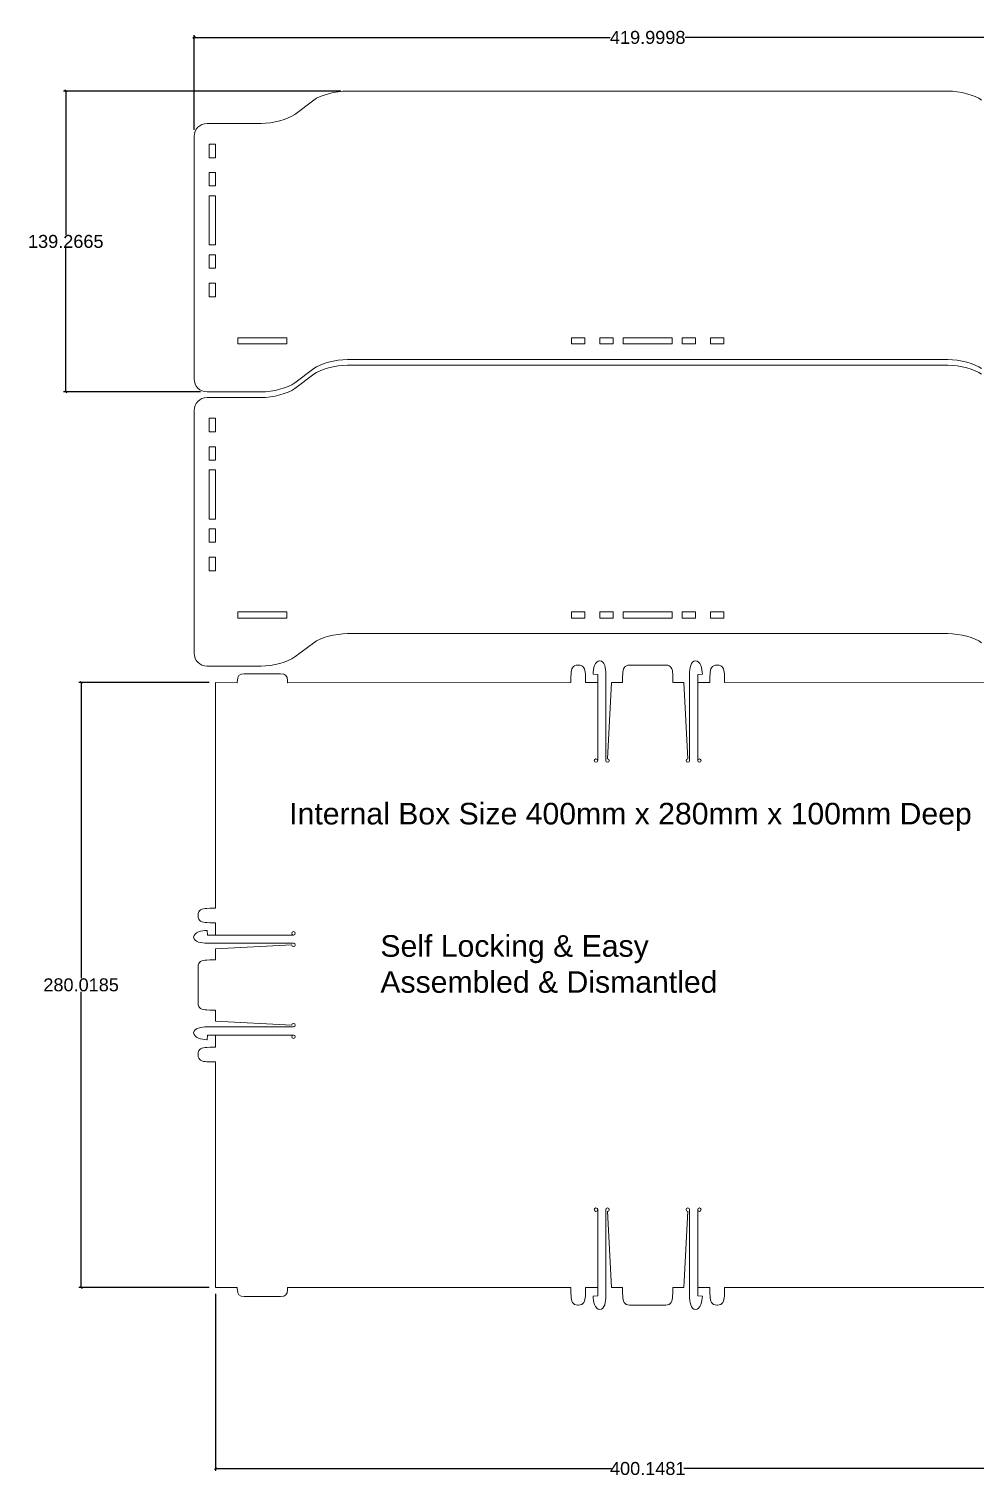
# Model space of a CAD drawing. Header units: millimetres. Extents: x -12 to 694, y -40 to 648.
# Drawn here: x -12 to 426, y -40 to 630 of the extents above; entities that cross this region are included whole.
import ezdxf

# ---------------------------------------------------------------- set-up
doc = ezdxf.new("R2010")
doc.units = ezdxf.units.MM
doc.header["$MEASUREMENT"] = 0
doc.layers.add('#Layer 1', color=7, linetype='Continuous')
doc.styles.get("Standard").update_dxf_attribs({"font": 'ARIAL.TTF', "height": 6})
doc.dimstyles.get("Standard").update_dxf_attribs({"dimtxt": 5, "dimasz": 1, "dimexe": 1, "dimexo": 3, "dimgap": 0.09, "dimtad": 0, "dimtih": 1, "dimtoh": 1, "dimdec": 4, "dimzin": 0, "dimdsep": 46, "dimtxsty": 'Standard', "dimblk": 'OBLIQUE', "dimcen": 0.09, "dimclrd": 2, "dimclre": 2, "dimclrt": 2, "dimadec": 0, "dimazin": 0, "dimtfac": 1, "dimtdec": 4, "dimtofl": 0, "dimtmove": 0, "dimatfit": 3, "dimfxl": 0, "dimtolj": 1, "dimtzin": 0, "dimarcsym": 0})

# ---------------------------------------------------------------- blocks, each defined once
blk = doc.blocks.new('_Oblique')
at = {"color": 0, "linetype": 'ByBlock', "lineweight": -2}
blk.add_line((-0.5, -0.5), (0.5, 0.5), dxfattribs=at)
blk = doc.blocks.new('*D2')
at = {"color": 2, "lineweight": -2}
for p, q in [((64, 583.43), (64, 627.23)), ((64, 626.23), (256.67, 626.23)), ((484, 626.23), (291.33, 626.23)), ((484, 583.43), (484, 627.23))]:
    blk.add_line(p, q, dxfattribs=at)
at = {"layer": 'Defpoints', "color": 0}
for p in [(484, 626.23), (64, 580.43), (484, 580.43)]:
    blk.add_point(p, dxfattribs=at)
at = {"color": 2, "lineweight": -2, "rotation": 180}
blk.add_blockref('_Oblique', (64, 626.23), dxfattribs=at)
at = {"color": 2, "lineweight": -2}
blk.add_blockref('_Oblique', (484, 626.23), dxfattribs=at)
at = {"color": 2, "insert": (274, 626.23), "char_height": 6, "attachment_point": 5}
blk.add_mtext('\\A1;419.9998', dxfattribs=at)
blk = doc.blocks.new('*D3')
at = {"color": 2, "lineweight": -2}
for p, q in [((132.01, 601.43), (3.6, 601.43)), ((4.6, 601.43), (4.6, 534.95)), ((4.6, 462.16), (4.6, 528.64)), ((67, 462.16), (3.6, 462.16))]:
    blk.add_line(p, q, dxfattribs=at)
at = {"layer": 'Defpoints', "color": 0}
for p in [(135.01, 601.43), (4.6, 462.16), (70, 462.16)]:
    blk.add_point(p, dxfattribs=at)
at = {"color": 2, "lineweight": -2}
for p, rotation in [((4.6, 601.43), 90), ((4.6, 462.16), 270)]:
    blk.add_blockref('_Oblique', p, dxfattribs=dict(at, rotation=rotation))
at = {"color": 2, "insert": (4.6, 531.8), "char_height": 6, "attachment_point": 5}
blk.add_mtext('\\A1;139.2665', dxfattribs=at)
blk = doc.blocks.new('*D6')
at = {"color": 2, "lineweight": -2}
for p, q in [((70.92, 327.68), (10.7, 327.68)), ((11.7, 327.68), (11.7, 190.82)), ((11.7, 47.66), (11.7, 184.52)), ((70.95, 47.66), (10.7, 47.66))]:
    blk.add_line(p, q, dxfattribs=at)
at = {"layer": 'Defpoints', "color": 0}
for p in [(73.92, 327.68), (11.7, 47.66), (73.95, 47.66)]:
    blk.add_point(p, dxfattribs=at)
at = {"color": 2, "lineweight": -2}
for p, rotation in [((11.7, 327.68), 90), ((11.7, 47.66), 270)]:
    blk.add_blockref('_Oblique', p, dxfattribs=dict(at, rotation=rotation))
at = {"color": 2, "insert": (11.7, 187.67), "char_height": 6, "attachment_point": 5}
blk.add_mtext('\\A1;280.0185', dxfattribs=at)
blk = doc.blocks.new('*D7')
at = {"color": 2, "lineweight": -2}
for p, q in [((73.95, 44.66), (73.95, -37.2)), ((474.1, 44.59), (474.1, -37.2)), ((73.95, -36.2), (257.28, -36.2)), ((474.1, -36.2), (290.77, -36.2))]:
    blk.add_line(p, q, dxfattribs=at)
at = {"layer": 'Defpoints', "color": 0}
for p in [(73.95, 47.66), (474.1, 47.59), (73.95, -36.2)]:
    blk.add_point(p, dxfattribs=at)
at = {"color": 2, "lineweight": -2, "rotation": 180}
blk.add_blockref('_Oblique', (73.95, -36.2), dxfattribs=at)
at = {"color": 2, "lineweight": -2}
blk.add_blockref('_Oblique', (474.1, -36.2), dxfattribs=at)
at = {"color": 2, "insert": (274.03, -36.2), "char_height": 6, "attachment_point": 5}
blk.add_mtext('\\A1;400.1481', dxfattribs=at)

msp = doc.modelspace()

# ---------------------------------------------------------------- linework, layer by layer
at = {"layer": '#Layer 1', "color": 1, "lineweight": 9}
for points in [[(119.41345, 597.23366), (119.41345, 597.23366), (110.59955, 590.62426), (110.59955, 590.62426)], [(135.00765, 601.42916), (129.50755, 601.42916), (122.49025, 599.54116), (119.41345, 597.23366)], [(412.99575, 601.42916), (412.99575, 601.42916), (135.00765, 601.42916), (135.00765, 601.42916)], [(428.59005, 597.23366), (425.51315, 599.54116), (418.49585, 601.42916), (412.99575, 601.42916)], [(110.59955, 590.62426), (107.52275, 588.31686), (100.50545, 586.42886), (95.00535, 586.42886)], [(70.00185, 586.42886), (66.70175, 586.42886), (64.00185, 583.72906), (64.00185, 580.42896)], [(85.88855, 586.42886), (85.88855, 586.42886), (70.00185, 586.42886), (70.00185, 586.42886)], [(95.00535, 586.42886), (95.00535, 586.42886), (85.88855, 586.42886), (85.88855, 586.42886)], [(64.00185, 580.42896), (64.00185, 580.42896), (64.00185, 468.16266), (64.00185, 468.16266)], [(119.41345, 472.96736), (122.49025, 475.27486), (129.50755, 477.16276), (135.00765, 477.16276)], [(135.00765, 477.16276), (135.00765, 477.16276), (412.99575, 477.16276), (412.99575, 477.16276)], [(412.99575, 477.16276), (418.49585, 477.16276), (425.51315, 475.27486), (428.59005, 472.96736)], [(110.59955, 466.35796), (110.59955, 466.35796), (119.41345, 472.96736), (119.41345, 472.96736)], [(119.41345, 470.33276), (119.41345, 470.33276), (110.59955, 463.72326), (110.59955, 463.72326)], [(135.00765, 474.52816), (129.50755, 474.52816), (122.49025, 472.64026), (119.41345, 470.33276)], [(412.99575, 474.52816), (412.99575, 474.52816), (135.00765, 474.52816), (135.00765, 474.52816)], [(428.59005, 470.33276), (425.51315, 472.64026), (418.49585, 474.52816), (412.99575, 474.52816)], [(64.00185, 468.16266), (64.00185, 464.86256), (66.70175, 462.16266), (70.00185, 462.16266)], [(95.00535, 462.16266), (100.50545, 462.16266), (107.52275, 464.05056), (110.59955, 466.35796)], [(110.59955, 463.72326), (107.52275, 461.41596), (100.50545, 459.52786), (95.00535, 459.52786)], [(70.00185, 459.52786), (66.70175, 459.52786), (64.00185, 456.82816), (64.00185, 453.52806)], [(85.88855, 459.52786), (85.88855, 459.52786), (70.00185, 459.52786), (70.00185, 459.52786)], [(95.00535, 459.52786), (95.00535, 459.52786), (85.88855, 459.52786), (85.88855, 459.52786)], [(64.00185, 453.52806), (64.00185, 453.52806), (64.00185, 341.26186), (64.00185, 341.26186)], [(119.41345, 346.06666), (122.49025, 348.37416), (129.50755, 350.26216), (135.00765, 350.26216)], [(135.00765, 350.26216), (135.00765, 350.26216), (412.99575, 350.26216), (412.99575, 350.26216)], [(412.99575, 350.26216), (418.49585, 350.26216), (425.51315, 348.37416), (428.59005, 346.06666)], [(110.59955, 339.45686), (110.59955, 339.45686), (119.41345, 346.06666), (119.41345, 346.06666)], [(64.00185, 341.26186), (64.00185, 337.96176), (66.70175, 335.26186), (70.00185, 335.26186)], [(95.00535, 335.26186), (100.50545, 335.26186), (107.52275, 337.14976), (110.59955, 339.45686)], [(241.63685, 335.71696), (239.36305, 335.71696), (238.52045, 333.87416), (238.52045, 331.60106)], [(242.02955, 335.71696), (242.02955, 335.71696), (241.63685, 335.71696), (241.63685, 335.71696)], [(245.14605, 331.60106), (245.14605, 333.87416), (244.30265, 335.71696), (242.02955, 335.71696)], [(265.58435, 335.71696), (263.31125, 335.71696), (262.46865, 333.87416), (262.46865, 331.60106)], [(282.47485, 335.71696), (282.47485, 335.71696), (265.58435, 335.71696), (265.58435, 335.71696)], [(279.01255, 335.74276), (279.01255, 335.74276), (279.01255, 335.74236), (279.01255, 335.74236)], [(285.59135, 331.60106), (285.59135, 333.87416), (284.74795, 335.71696), (282.47485, 335.71696)], [(305.99455, 335.71696), (303.72075, 335.71696), (302.87815, 333.87416), (302.87815, 331.60106)], [(306.38315, 335.71696), (306.38315, 335.71696), (305.99455, 335.71696), (305.99455, 335.71696)], [(309.49895, 331.60106), (309.49895, 333.87416), (308.65625, 335.71696), (306.38315, 335.71696)], [(84.06955, 328.53186), (84.06955, 328.53186), (84.01785, 328.13776), (84.01785, 328.13776)], [(87.18525, 331.64756), (84.91225, 331.64756), (84.06955, 330.80496), (84.06955, 328.53186)], [(104.07595, 331.64756), (104.07595, 331.64756), (87.18525, 331.64756), (87.18525, 331.64756)], [(107.19235, 328.53186), (107.19235, 330.80496), (106.34895, 331.64756), (104.07595, 331.64756)], [(107.24335, 328.13776), (107.24335, 328.13776), (107.19235, 328.53186), (107.19235, 328.53186)], [(238.52045, 331.60106), (238.52045, 331.60106), (238.46875, 330.20716), (238.46875, 330.20716)], [(238.46875, 330.20716), (238.46875, 330.20716), (238.46875, 327.57616), (238.46875, 327.57616)], [(245.19705, 330.20716), (245.19705, 330.20716), (245.14605, 331.60106), (245.14605, 331.60106)], [(245.19705, 327.62616), (245.19705, 327.62616), (245.19705, 330.20716), (245.19705, 330.20716)], [(248.69725, 331.57666), (248.69725, 331.57666), (248.69725, 331.55116), (248.69725, 331.55116)], [(248.69725, 331.55116), (248.69725, 331.55116), (250.86485, 331.37676), (250.86485, 331.37676)], [(250.86485, 331.37676), (250.86485, 331.37676), (250.86485, 291.50946), (250.86485, 291.50946)], [(254.61455, 330.26366), (254.61455, 330.26366), (254.61455, 331.62656), (254.61455, 331.62656)], [(254.61455, 312.82016), (254.61455, 312.82016), (254.61455, 330.26366), (254.61455, 330.26366)], [(262.46865, 331.60106), (262.46865, 331.60106), (262.41695, 330.20716), (262.41695, 330.20716)], [(262.41695, 330.20716), (262.41695, 330.20716), (262.41695, 327.62616), (262.41695, 327.62616)], [(285.64235, 330.20716), (285.64235, 330.20716), (285.59135, 331.60106), (285.59135, 331.60106)], [(285.64235, 327.62616), (285.64235, 327.62616), (285.64235, 330.20716), (285.64235, 330.20716)], [(293.40965, 331.62656), (293.40965, 331.62656), (293.40965, 330.26366), (293.40965, 330.26366)], [(293.40965, 330.26366), (293.40965, 330.26366), (293.40965, 328.86356), (293.40965, 328.86356)], [(293.40965, 328.86356), (293.40965, 328.86356), (293.40965, 291.50946), (293.40965, 291.50946)], [(297.15865, 331.37676), (297.15865, 331.37676), (299.32625, 331.55116), (299.32625, 331.55116)], [(297.15865, 291.50946), (297.15865, 291.50946), (297.15865, 331.37676), (297.15865, 331.37676)], [(299.32625, 331.55116), (299.32625, 331.55116), (299.32625, 331.57666), (299.32625, 331.57666)], [(302.87815, 331.60106), (302.87815, 331.60106), (302.82715, 330.20716), (302.82715, 330.20716)], [(302.82715, 330.20716), (302.82715, 330.20716), (302.82715, 327.62616), (302.82715, 327.62616)], [(309.55055, 330.20716), (309.55055, 330.20716), (309.49895, 331.60106), (309.49895, 331.60106)], [(309.55055, 327.57616), (309.55055, 327.57616), (309.55055, 330.20716), (309.55055, 330.20716)], [(84.01785, 327.55656), (84.01785, 327.55656), (73.91825, 327.67956), (73.91825, 327.67956)], [(73.91825, 327.67956), (73.91825, 327.67956), (73.91825, 223.15426), (73.91825, 223.15426)], [(84.01785, 328.13776), (84.01785, 328.13776), (84.01785, 327.55656), (84.01785, 327.55656)], [(107.24335, 327.55656), (107.24335, 327.55656), (107.24335, 328.13776), (107.24335, 328.13776)], [(238.46875, 327.57616), (238.46875, 327.57616), (107.24335, 327.55656), (107.24335, 327.55656)], [(250.86485, 327.62616), (250.86485, 327.62616), (245.19705, 327.62616), (245.19705, 327.62616)], [(257.21905, 327.62616), (257.21905, 327.62616), (255.40895, 292.31386), (255.40895, 292.31386)], [(262.41695, 327.62616), (262.41695, 327.62616), (257.21905, 327.62616), (257.21905, 327.62616)], [(290.80445, 327.62616), (290.80445, 327.62616), (285.64235, 327.62616), (285.64235, 327.62616)], [(292.61455, 292.31356), (292.61455, 292.31356), (290.80445, 327.62616), (290.80445, 327.62616)], [(302.82715, 327.62616), (302.82715, 327.62616), (297.15865, 327.62616), (297.15865, 327.62616)], [(440.86835, 327.55656), (440.86835, 327.55656), (309.55055, 327.57616), (309.55055, 327.57616)], [(254.61455, 291.50946), (254.61455, 291.50946), (254.61455, 312.82016), (254.61455, 312.82016)], [(254.61525, 291.50946), (254.61525, 291.50946), (254.61455, 291.50946), (254.61455, 291.50946)], [(255.40895, 292.31386), (255.40895, 292.31386), (255.41105, 292.31426), (255.41105, 292.31426)], [(292.61175, 292.31426), (292.61175, 292.31426), (292.61455, 292.31356), (292.61455, 292.31356)], [(293.40965, 291.50946), (293.40965, 291.50946), (293.40755, 291.50946), (293.40755, 291.50946)], [(69.94325, 223.10256), (67.67015, 223.10256), (65.82775, 222.25996), (65.82775, 219.98686)], [(71.33715, 223.15426), (71.33715, 223.15426), (69.94325, 223.10256), (69.94325, 223.10256)], [(73.91825, 223.15426), (73.91825, 223.15426), (71.33715, 223.15426), (71.33715, 223.15426)], [(65.82775, 219.98686), (65.82775, 219.98686), (65.82775, 219.59826), (65.82775, 219.59826)], [(65.82775, 219.59826), (65.82775, 217.32446), (67.67015, 216.48186), (69.94325, 216.48186)], [(69.94325, 216.48186), (69.94325, 216.48186), (71.33715, 216.43086), (71.33715, 216.43086)], [(71.33715, 216.43086), (71.33715, 216.43086), (73.91825, 216.43086), (73.91825, 216.43086)], [(73.91825, 216.43086), (73.91825, 216.43086), (73.91825, 210.76226), (73.91825, 210.76226)], [(69.99355, 212.92996), (69.99355, 212.92996), (69.96805, 212.92996), (69.96805, 212.92996)], [(70.16785, 210.76226), (70.16785, 210.76226), (69.99355, 212.92996), (69.99355, 212.92996)], [(110.03525, 210.76226), (110.03525, 210.76226), (70.16785, 210.76226), (70.16785, 210.76226)], [(69.91775, 207.01336), (69.91775, 207.01336), (71.28065, 207.01336), (71.28065, 207.01336)], [(71.28065, 207.01336), (71.28065, 207.01336), (72.68075, 207.01336), (72.68075, 207.01336)], [(72.68075, 207.01336), (72.68075, 207.01336), (110.03525, 207.01336), (110.03525, 207.01336)], [(109.23115, 206.21816), (109.23115, 206.21816), (73.91825, 204.40816), (73.91825, 204.40816)], [(73.91825, 204.40816), (73.91825, 204.40816), (73.91825, 199.24606), (73.91825, 199.24606)], [(110.03525, 207.01336), (110.03525, 207.01336), (110.03525, 207.01126), (110.03525, 207.01126)], [(69.94325, 199.19506), (67.67015, 199.19506), (65.82775, 198.35166), (65.82775, 196.07856)], [(65.82775, 196.07856), (65.82775, 196.07856), (65.82775, 179.18796), (65.82775, 179.18796)], [(71.33715, 199.24606), (71.33715, 199.24606), (69.94325, 199.19506), (69.94325, 199.19506)], [(73.91825, 199.24606), (73.91825, 199.24606), (71.33715, 199.24606), (71.33715, 199.24606)], [(65.80155, 192.61626), (65.80155, 192.61626), (65.80225, 192.61626), (65.80225, 192.61626)], [(65.82775, 179.18796), (65.82775, 176.91486), (67.67015, 176.07226), (69.94325, 176.07226)], [(69.94325, 176.07226), (69.94325, 176.07226), (71.33715, 176.02056), (71.33715, 176.02056)], [(71.33715, 176.02056), (71.33715, 176.02056), (73.91825, 176.02056), (73.91825, 176.02056)], [(73.91825, 176.02056), (73.91825, 176.02056), (73.91825, 170.82256), (73.91825, 170.82256)], [(71.28065, 168.21816), (71.28065, 168.21816), (69.91775, 168.21816), (69.91775, 168.21816)], [(88.72455, 168.21816), (88.72455, 168.21816), (71.28065, 168.21816), (71.28065, 168.21816)], [(73.91825, 170.82256), (73.91825, 170.82256), (109.23045, 169.01256), (109.23045, 169.01256)], [(110.03525, 168.21816), (110.03525, 168.21816), (88.72455, 168.21816), (88.72455, 168.21816)], [(110.03525, 168.21876), (110.03525, 168.21876), (110.03525, 168.21816), (110.03525, 168.21816)], [(69.96805, 162.30076), (69.96805, 162.30076), (69.99355, 162.30076), (69.99355, 162.30076)], [(69.99355, 162.30076), (69.99355, 162.30076), (70.16785, 164.46846), (70.16785, 164.46846)], [(70.16785, 164.46846), (70.16785, 164.46846), (110.03525, 164.46846), (110.03525, 164.46846)], [(73.91825, 164.46846), (73.91825, 164.46846), (73.91825, 158.80056), (73.91825, 158.80056)], [(69.94325, 158.74956), (67.67015, 158.74956), (65.82775, 157.90626), (65.82775, 155.63316)], [(65.82775, 155.63316), (65.82775, 155.63316), (65.82775, 155.24046), (65.82775, 155.24046)], [(65.82775, 155.24046), (65.82775, 152.96666), (67.67015, 152.12396), (69.94325, 152.12396)], [(71.33715, 158.80056), (71.33715, 158.80056), (69.94325, 158.74956), (69.94325, 158.74956)], [(73.91825, 158.80056), (73.91825, 158.80056), (71.33715, 158.80056), (71.33715, 158.80056)], [(69.94325, 152.12396), (69.94325, 152.12396), (71.33715, 152.07236), (71.33715, 152.07236)], [(71.33715, 152.07236), (71.33715, 152.07236), (73.91825, 152.07236), (73.91825, 152.07236)], [(73.91825, 152.07236), (73.91825, 152.07236), (73.95305, 47.66106), (73.95305, 47.66106)], [(250.86075, 83.66446), (250.86075, 83.66446), (250.86075, 43.79706), (250.86075, 43.79706)], [(254.60965, 46.31066), (254.60965, 46.31066), (254.60965, 83.66446), (254.60965, 83.66446)], [(254.60965, 83.66446), (254.60965, 83.66446), (254.61175, 83.66446), (254.61175, 83.66446)], [(255.40485, 82.86036), (255.40485, 82.86036), (257.21485, 47.54816), (257.21485, 47.54816)], [(255.40755, 82.85966), (255.40755, 82.85966), (255.40555, 82.86036), (255.40485, 82.86036)], [(290.80035, 47.54816), (290.80035, 47.54816), (292.61035, 82.85996), (292.61035, 82.85996)], [(292.61035, 82.85996), (292.61035, 82.85996), (292.60825, 82.85966), (292.60825, 82.85966)], [(293.40415, 83.66446), (293.40415, 83.66446), (293.40475, 83.66446), (293.40475, 83.66446)], [(293.40475, 83.66446), (293.40475, 83.66446), (293.40475, 62.35376), (293.40475, 62.35376)], [(297.15445, 43.79706), (297.15445, 43.79706), (297.15445, 83.66446), (297.15445, 83.66446)], [(293.40475, 62.35376), (293.40475, 62.35376), (293.40475, 44.91056), (293.40475, 44.91056)], [(73.95305, 47.66106), (73.95305, 47.66106), (84.01785, 47.54816), (84.01785, 47.54816)], [(84.01785, 47.54816), (84.01785, 47.54816), (84.01785, 46.96656), (84.01785, 46.96656)], [(84.01785, 46.96656), (84.01785, 46.96656), (84.06885, 46.57316), (84.06885, 46.57316)], [(107.19165, 46.57316), (107.19165, 46.57316), (107.24335, 46.96656), (107.24335, 46.96656)], [(107.24335, 46.96656), (107.24335, 46.96656), (107.24335, 47.54816), (107.24335, 47.54816)], [(107.24335, 47.54816), (107.24335, 47.54816), (238.46875, 47.54816), (238.46875, 47.54816)], [(238.46875, 47.54816), (238.46875, 47.54816), (238.46875, 44.96706), (238.46875, 44.96706)], [(245.19215, 44.96706), (245.19215, 44.96706), (245.19215, 47.54816), (245.19215, 47.54816)], [(245.19215, 47.54816), (245.19215, 47.54816), (250.86075, 47.54816), (250.86075, 47.54816)], [(257.21485, 47.54816), (257.21485, 47.54816), (262.37705, 47.54816), (262.37705, 47.54816)], [(262.37705, 47.54816), (262.37705, 47.54816), (262.37705, 44.96706), (262.37705, 44.96706)], [(285.60235, 44.96706), (285.60235, 44.96706), (285.60235, 47.54816), (285.60235, 47.54816)], [(285.60235, 47.54816), (285.60235, 47.54816), (290.80035, 47.54816), (290.80035, 47.54816)], [(297.15445, 47.54816), (297.15445, 47.54816), (302.82235, 47.54816), (302.82235, 47.54816)], [(302.82235, 47.54816), (302.82235, 47.54816), (302.82235, 44.96706), (302.82235, 44.96706)], [(309.55055, 44.96706), (309.55055, 44.96706), (309.55055, 47.54816), (309.55055, 47.54816)], [(309.55055, 47.54816), (309.55055, 47.54816), (440.86835, 47.54816), (440.86835, 47.54816)], [(84.06885, 46.57316), (84.06885, 44.30006), (84.91225, 43.45676), (87.18525, 43.45676)], [(87.18525, 43.45676), (87.18525, 43.45676), (104.07595, 43.45676), (104.07595, 43.45676)], [(104.07595, 43.45676), (106.34895, 43.45676), (107.19165, 44.30006), (107.19165, 46.57316)], [(238.46875, 44.96706), (238.46875, 44.96706), (238.52045, 43.57316), (238.52045, 43.57316)], [(238.52045, 43.57316), (238.52045, 41.30006), (239.36305, 39.45696), (241.63615, 39.45696)], [(242.02475, 39.45696), (244.29855, 39.45696), (245.14115, 41.30006), (245.14115, 43.57316)], [(245.14115, 43.57316), (245.14115, 43.57316), (245.19215, 44.96706), (245.19215, 44.96706)], [(250.86075, 43.79706), (250.86075, 43.79706), (248.69305, 43.62276), (248.69305, 43.62276)], [(248.69305, 43.62276), (248.69305, 43.62276), (248.69305, 43.59726), (248.69305, 43.59726)], [(254.60965, 44.91056), (254.60965, 44.91056), (254.60965, 46.31066), (254.60965, 46.31066)], [(254.60965, 43.54766), (254.60965, 43.54766), (254.60965, 44.91056), (254.60965, 44.91056)], [(262.37705, 44.96706), (262.37705, 44.96706), (262.42795, 43.57316), (262.42795, 43.57316)], [(262.42795, 43.57316), (262.42795, 41.30006), (263.27135, 39.45696), (265.54445, 39.45696)], [(282.43495, 39.45696), (284.70805, 39.45696), (285.55065, 41.30006), (285.55065, 43.57316)], [(285.55065, 43.57316), (285.55065, 43.57316), (285.60235, 44.96706), (285.60235, 44.96706)], [(293.40475, 44.91056), (293.40475, 44.91056), (293.40475, 43.54766), (293.40475, 43.54766)], [(299.32215, 43.62276), (299.32215, 43.62276), (297.15445, 43.79706), (297.15445, 43.79706)], [(299.32215, 43.59726), (299.32215, 43.59726), (299.32215, 43.62276), (299.32215, 43.62276)], [(302.82235, 44.96706), (302.82235, 44.96706), (302.87335, 43.57316), (302.87335, 43.57316)], [(302.87335, 43.57316), (302.87335, 41.30006), (303.71665, 39.45696), (305.98975, 39.45696)], [(306.38245, 39.45696), (308.65625, 39.45696), (309.49895, 41.30006), (309.49895, 43.57316)], [(309.49895, 43.57316), (309.49895, 43.57316), (309.55055, 44.96706), (309.55055, 44.96706)], [(241.63615, 39.45696), (241.63615, 39.45696), (242.02475, 39.45696), (242.02475, 39.45696)], [(265.54445, 39.45696), (265.54445, 39.45696), (282.43495, 39.45696), (282.43495, 39.45696)], [(305.98975, 39.45696), (305.98975, 39.45696), (306.38245, 39.45696), (306.38245, 39.45696)]]:
    msp.add_open_spline(points, degree=3, dxfattribs=at)
for points, knots in [([(73.90235, 570.59326), (73.90235, 570.59326), (71.00265, 570.59326), (71.00265, 570.59326), (71.00265, 570.59326), (71.00265, 570.59326), (71.00265, 576.89146), (71.00265, 576.89146), (71.00265, 576.89146), (71.00265, 576.89146), (73.90235, 576.89146), (73.90235, 576.89146), (73.90235, 576.89146), (73.90235, 576.89146), (73.90235, 570.59326), (73.90235, 570.59326)], [0, 0, 0, 0, 0.25, 0.25, 0.25, 0.25, 0.5, 0.5, 0.5, 0.5, 0.75, 0.75, 0.75, 0.75, 1, 1, 1, 1]), ([(73.90235, 557.51536), (73.90235, 557.51536), (71.00265, 557.51536), (71.00265, 557.51536), (71.00265, 557.51536), (71.00265, 557.51536), (71.00265, 563.66556), (71.00265, 563.66556), (71.00265, 563.66556), (71.00265, 563.66556), (73.90235, 563.66556), (73.90235, 563.66556), (73.90235, 563.66556), (73.90235, 563.66556), (73.90235, 557.51536), (73.90235, 557.51536)], [0, 0, 0, 0, 0.25, 0.25, 0.25, 0.25, 0.5, 0.5, 0.5, 0.5, 0.75, 0.75, 0.75, 0.75, 1, 1, 1, 1]), ([(73.90235, 530.18336), (73.90235, 530.18336), (71.00265, 530.18336), (71.00265, 530.18336), (71.00265, 530.18336), (71.00265, 530.18336), (71.00265, 552.98336), (71.00265, 552.98336), (71.00265, 552.98336), (71.00265, 552.98336), (73.90235, 552.98336), (73.90235, 552.98336), (73.90235, 552.98336), (73.90235, 552.98336), (73.90235, 530.18336), (73.90235, 530.18336)], [0, 0, 0, 0, 0.25, 0.25, 0.25, 0.25, 0.5, 0.5, 0.5, 0.5, 0.75, 0.75, 0.75, 0.75, 1, 1, 1, 1]), ([(73.90235, 525.65096), (73.90235, 525.65096), (71.00265, 525.65096), (71.00265, 525.65096), (71.00265, 525.65096), (71.00265, 525.65096), (71.00265, 519.50076), (71.00265, 519.50076), (71.00265, 519.50076), (71.00265, 519.50076), (73.90235, 519.50076), (73.90235, 519.50076), (73.90235, 519.50076), (73.90235, 519.50076), (73.90235, 525.65096), (73.90235, 525.65096)], [0, 0, 0, 0, 0.25, 0.25, 0.25, 0.25, 0.5, 0.5, 0.5, 0.5, 0.75, 0.75, 0.75, 0.75, 1, 1, 1, 1]), ([(73.90235, 506.23546), (73.90235, 506.23546), (71.00265, 506.23546), (71.00265, 506.23546), (71.00265, 506.23546), (71.00265, 506.23546), (71.00265, 512.53786), (71.00265, 512.53786), (71.00265, 512.53786), (71.00265, 512.53786), (73.90235, 512.53786), (73.90235, 512.53786), (73.90235, 512.53786), (73.90235, 512.53786), (73.90235, 506.23546), (73.90235, 506.23546)], [0, 0, 0, 0, 0.25, 0.25, 0.25, 0.25, 0.5, 0.5, 0.5, 0.5, 0.75, 0.75, 0.75, 0.75, 1, 1, 1, 1]), ([(107.01495, 487.27206), (107.01495, 487.27206), (107.01495, 484.37216), (107.01495, 484.37216), (107.01495, 484.37216), (107.01495, 484.37216), (84.21495, 484.37216), (84.21495, 484.37216), (84.21495, 484.37216), (84.21495, 484.37216), (84.21495, 487.27206), (84.21495, 487.27206), (84.21495, 487.27206), (84.21495, 487.27206), (107.01495, 487.27206), (107.01495, 487.27206)], [0, 0, 0, 0, 0.25, 0.25, 0.25, 0.25, 0.5, 0.5, 0.5, 0.5, 0.75, 0.75, 0.75, 0.75, 1, 1, 1, 1]), ([(244.97205, 487.27206), (244.97205, 487.27206), (244.97205, 484.37216), (244.97205, 484.37216), (244.97205, 484.37216), (244.97205, 484.37216), (238.67375, 484.37216), (238.67375, 484.37216), (238.67375, 484.37216), (238.67375, 484.37216), (238.67375, 487.27206), (238.67375, 487.27206), (238.67375, 487.27206), (238.67375, 487.27206), (244.97205, 487.27206), (244.97205, 487.27206)], [0, 0, 0, 0, 0.25, 0.25, 0.25, 0.25, 0.5, 0.5, 0.5, 0.5, 0.75, 0.75, 0.75, 0.75, 1, 1, 1, 1]), ([(258.04965, 487.27206), (258.04965, 487.27206), (258.04965, 484.37216), (258.04965, 484.37216), (258.04965, 484.37216), (258.04965, 484.37216), (251.89945, 484.37216), (251.89945, 484.37216), (251.89945, 484.37216), (251.89945, 484.37216), (251.89945, 487.27206), (251.89945, 487.27206), (251.89945, 487.27206), (251.89945, 487.27206), (258.04965, 487.27206), (258.04965, 487.27206)], [0, 0, 0, 0, 0.25, 0.25, 0.25, 0.25, 0.5, 0.5, 0.5, 0.5, 0.75, 0.75, 0.75, 0.75, 1, 1, 1, 1]), ([(285.38155, 487.27206), (285.38155, 487.27206), (285.38155, 484.37216), (285.38155, 484.37216), (285.38155, 484.37216), (285.38155, 484.37216), (262.58195, 484.37216), (262.58195, 484.37216), (262.58195, 484.37216), (262.58195, 484.37216), (262.58195, 487.27206), (262.58195, 487.27206), (262.58195, 487.27206), (262.58195, 487.27206), (285.38155, 487.27206), (285.38155, 487.27206)], [0, 0, 0, 0, 0.25, 0.25, 0.25, 0.25, 0.5, 0.5, 0.5, 0.5, 0.75, 0.75, 0.75, 0.75, 1, 1, 1, 1]), ([(289.91385, 487.27206), (289.91385, 487.27206), (289.91385, 484.37216), (289.91385, 484.37216), (289.91385, 484.37216), (289.91385, 484.37216), (296.06405, 484.37216), (296.06405, 484.37216), (296.06405, 484.37216), (296.06405, 484.37216), (296.06405, 487.27206), (296.06405, 487.27206), (296.06405, 487.27206), (296.06405, 487.27206), (289.91385, 487.27206), (289.91385, 487.27206)], [0, 0, 0, 0, 0.25, 0.25, 0.25, 0.25, 0.5, 0.5, 0.5, 0.5, 0.75, 0.75, 0.75, 0.75, 1, 1, 1, 1]), ([(309.32975, 487.27206), (309.32975, 487.27206), (309.32975, 484.37216), (309.32975, 484.37216), (309.32975, 484.37216), (309.32975, 484.37216), (303.02735, 484.37216), (303.02735, 484.37216), (303.02735, 484.37216), (303.02735, 484.37216), (303.02735, 487.27206), (303.02735, 487.27206), (303.02735, 487.27206), (303.02735, 487.27206), (309.32975, 487.27206), (309.32975, 487.27206)], [0, 0, 0, 0, 0.25, 0.25, 0.25, 0.25, 0.5, 0.5, 0.5, 0.5, 0.75, 0.75, 0.75, 0.75, 1, 1, 1, 1]), ([(70.00185, 462.16266), (70.00185, 462.16266), (86.41735, 462.16266), (86.41735, 462.16266), (86.41735, 462.16266), (86.41735, 462.16266), (95.00535, 462.16266), (95.00535, 462.16266)], [0, 0, 0, 0, 0.5, 0.5, 0.5, 0.5, 1, 1, 1, 1]), ([(73.90235, 443.69236), (73.90235, 443.69236), (71.00265, 443.69236), (71.00265, 443.69236), (71.00265, 443.69236), (71.00265, 443.69236), (71.00265, 449.99076), (71.00265, 449.99076), (71.00265, 449.99076), (71.00265, 449.99076), (73.90235, 449.99076), (73.90235, 449.99076), (73.90235, 449.99076), (73.90235, 449.99076), (73.90235, 443.69236), (73.90235, 443.69236)], [0, 0, 0, 0, 0.25, 0.25, 0.25, 0.25, 0.5, 0.5, 0.5, 0.5, 0.75, 0.75, 0.75, 0.75, 1, 1, 1, 1]), ([(73.90235, 430.61446), (73.90235, 430.61446), (71.00265, 430.61446), (71.00265, 430.61446), (71.00265, 430.61446), (71.00265, 430.61446), (71.00265, 436.76466), (71.00265, 436.76466), (71.00265, 436.76466), (71.00265, 436.76466), (73.90235, 436.76466), (73.90235, 436.76466), (73.90235, 436.76466), (73.90235, 436.76466), (73.90235, 430.61446), (73.90235, 430.61446)], [0, 0, 0, 0, 0.25, 0.25, 0.25, 0.25, 0.5, 0.5, 0.5, 0.5, 0.75, 0.75, 0.75, 0.75, 1, 1, 1, 1]), ([(73.90235, 403.28246), (73.90235, 403.28246), (71.00265, 403.28246), (71.00265, 403.28246), (71.00265, 403.28246), (71.00265, 403.28246), (71.00265, 426.08246), (71.00265, 426.08246), (71.00265, 426.08246), (71.00265, 426.08246), (73.90235, 426.08246), (73.90235, 426.08246), (73.90235, 426.08246), (73.90235, 426.08246), (73.90235, 403.28246), (73.90235, 403.28246)], [0, 0, 0, 0, 0.25, 0.25, 0.25, 0.25, 0.5, 0.5, 0.5, 0.5, 0.75, 0.75, 0.75, 0.75, 1, 1, 1, 1]), ([(73.90235, 398.75006), (73.90235, 398.75006), (71.00265, 398.75006), (71.00265, 398.75006), (71.00265, 398.75006), (71.00265, 398.75006), (71.00265, 392.59996), (71.00265, 392.59996), (71.00265, 392.59996), (71.00265, 392.59996), (73.90235, 392.59996), (73.90235, 392.59996), (73.90235, 392.59996), (73.90235, 392.59996), (73.90235, 398.75006), (73.90235, 398.75006)], [0, 0, 0, 0, 0.25, 0.25, 0.25, 0.25, 0.5, 0.5, 0.5, 0.5, 0.75, 0.75, 0.75, 0.75, 1, 1, 1, 1]), ([(73.90235, 379.33456), (73.90235, 379.33456), (71.00265, 379.33456), (71.00265, 379.33456), (71.00265, 379.33456), (71.00265, 379.33456), (71.00265, 385.63706), (71.00265, 385.63706), (71.00265, 385.63706), (71.00265, 385.63706), (73.90235, 385.63706), (73.90235, 385.63706), (73.90235, 385.63706), (73.90235, 385.63706), (73.90235, 379.33456), (73.90235, 379.33456)], [0, 0, 0, 0, 0.25, 0.25, 0.25, 0.25, 0.5, 0.5, 0.5, 0.5, 0.75, 0.75, 0.75, 0.75, 1, 1, 1, 1]), ([(107.01495, 360.37136), (107.01495, 360.37136), (107.01495, 357.47136), (107.01495, 357.47136), (107.01495, 357.47136), (107.01495, 357.47136), (84.21495, 357.47136), (84.21495, 357.47136), (84.21495, 357.47136), (84.21495, 357.47136), (84.21495, 360.37136), (84.21495, 360.37136), (84.21495, 360.37136), (84.21495, 360.37136), (107.01495, 360.37136), (107.01495, 360.37136)], [0, 0, 0, 0, 0.25, 0.25, 0.25, 0.25, 0.5, 0.5, 0.5, 0.5, 0.75, 0.75, 0.75, 0.75, 1, 1, 1, 1]), ([(244.97205, 360.37136), (244.97205, 360.37136), (244.97205, 357.47136), (244.97205, 357.47136), (244.97205, 357.47136), (244.97205, 357.47136), (238.67375, 357.47136), (238.67375, 357.47136), (238.67375, 357.47136), (238.67375, 357.47136), (238.67375, 360.37136), (238.67375, 360.37136), (238.67375, 360.37136), (238.67375, 360.37136), (244.97205, 360.37136), (244.97205, 360.37136)], [0, 0, 0, 0, 0.25, 0.25, 0.25, 0.25, 0.5, 0.5, 0.5, 0.5, 0.75, 0.75, 0.75, 0.75, 1, 1, 1, 1]), ([(258.04965, 360.37136), (258.04965, 360.37136), (258.04965, 357.47136), (258.04965, 357.47136), (258.04965, 357.47136), (258.04965, 357.47136), (251.89945, 357.47136), (251.89945, 357.47136), (251.89945, 357.47136), (251.89945, 357.47136), (251.89945, 360.37136), (251.89945, 360.37136), (251.89945, 360.37136), (251.89945, 360.37136), (258.04965, 360.37136), (258.04965, 360.37136)], [0, 0, 0, 0, 0.25, 0.25, 0.25, 0.25, 0.5, 0.5, 0.5, 0.5, 0.75, 0.75, 0.75, 0.75, 1, 1, 1, 1]), ([(285.38155, 360.37136), (285.38155, 360.37136), (285.38155, 357.47136), (285.38155, 357.47136), (285.38155, 357.47136), (285.38155, 357.47136), (262.58195, 357.47136), (262.58195, 357.47136), (262.58195, 357.47136), (262.58195, 357.47136), (262.58195, 360.37136), (262.58195, 360.37136), (262.58195, 360.37136), (262.58195, 360.37136), (285.38155, 360.37136), (285.38155, 360.37136)], [0, 0, 0, 0, 0.25, 0.25, 0.25, 0.25, 0.5, 0.5, 0.5, 0.5, 0.75, 0.75, 0.75, 0.75, 1, 1, 1, 1]), ([(289.91385, 360.37136), (289.91385, 360.37136), (289.91385, 357.47136), (289.91385, 357.47136), (289.91385, 357.47136), (289.91385, 357.47136), (296.06405, 357.47136), (296.06405, 357.47136), (296.06405, 357.47136), (296.06405, 357.47136), (296.06405, 360.37136), (296.06405, 360.37136), (296.06405, 360.37136), (296.06405, 360.37136), (289.91385, 360.37136), (289.91385, 360.37136)], [0, 0, 0, 0, 0.25, 0.25, 0.25, 0.25, 0.5, 0.5, 0.5, 0.5, 0.75, 0.75, 0.75, 0.75, 1, 1, 1, 1]), ([(309.32975, 360.37136), (309.32975, 360.37136), (309.32975, 357.47136), (309.32975, 357.47136), (309.32975, 357.47136), (309.32975, 357.47136), (303.02735, 357.47136), (303.02735, 357.47136), (303.02735, 357.47136), (303.02735, 357.47136), (303.02735, 360.37136), (303.02735, 360.37136), (303.02735, 360.37136), (303.02735, 360.37136), (309.32975, 360.37136), (309.32975, 360.37136)], [0, 0, 0, 0, 0.25, 0.25, 0.25, 0.25, 0.5, 0.5, 0.5, 0.5, 0.75, 0.75, 0.75, 0.75, 1, 1, 1, 1]), ([(70.00185, 335.26186), (70.00185, 335.26186), (86.41735, 335.26186), (86.41735, 335.26186), (86.41735, 335.26186), (86.41735, 335.26186), (95.00535, 335.26186), (95.00535, 335.26186)], [0, 0, 0, 0, 0.5, 0.5, 0.5, 0.5, 1, 1, 1, 1]), ([(254.61455, 331.62656), (254.61455, 333.89966), (254.18665, 337.74226), (251.91355, 337.74226), (251.91355, 337.74226), (249.64045, 337.74226), (248.69725, 333.84966), (248.69725, 331.57666)], [0, 0, 0, 0, 0.5, 0.5, 0.5, 0.5, 1, 1, 1, 1]), ([(299.32625, 331.57666), (299.32625, 333.84966), (298.38365, 337.74226), (296.11065, 337.74226), (296.11065, 337.74226), (293.83755, 337.74226), (293.40965, 333.89966), (293.40965, 331.62656)], [0, 0, 0, 0, 0.5, 0.5, 0.5, 0.5, 1, 1, 1, 1]), ([(250.06835, 292.31426), (250.50865, 292.31426), (250.86485, 291.95736), (250.86485, 291.51736), (250.86485, 291.51736), (250.86485, 291.07746), (250.50865, 290.72056), (250.06835, 290.72056), (250.06835, 290.72056), (249.62875, 290.72056), (249.27185, 291.07746), (249.27185, 291.51736), (249.27185, 291.51736), (249.27185, 291.95736), (249.62875, 292.31426), (250.06835, 292.31426)], [0, 0, 0, 0, 0.25, 0.25, 0.25, 0.25, 0.5, 0.5, 0.5, 0.5, 0.75, 0.75, 0.75, 0.75, 1, 1, 1, 1]), ([(255.41105, 292.31426), (255.85135, 292.31426), (256.20755, 291.95736), (256.20755, 291.51736), (256.20755, 291.51736), (256.20755, 291.07746), (255.85135, 290.72056), (255.41105, 290.72056), (255.41105, 290.72056), (254.97415, 290.72056), (254.61935, 291.07336), (254.61525, 291.50946)], [0, 0, 0, 0, 0.333333333, 0.333333333, 0.333333333, 0.333333333, 0.666666667, 0.666666667, 0.666666667, 0.666666667, 1, 1, 1, 1]), ([(293.40755, 291.50946), (293.40345, 291.07336), (293.04925, 290.72056), (292.61175, 290.72056), (292.61175, 290.72056), (292.17145, 290.72056), (291.81525, 291.07746), (291.81525, 291.51736), (291.81525, 291.51736), (291.81525, 291.95736), (292.17145, 292.31426), (292.61175, 292.31426)], [0, 0, 0, 0, 0.333333333, 0.333333333, 0.333333333, 0.333333333, 0.666666667, 0.666666667, 0.666666667, 0.666666667, 1, 1, 1, 1]), ([(297.95305, 292.31426), (297.51345, 292.31426), (297.15655, 291.95736), (297.15655, 291.51736), (297.15655, 291.51736), (297.15655, 291.07746), (297.51345, 290.72056), (297.95305, 290.72056), (297.95305, 290.72056), (298.39335, 290.72056), (298.75025, 291.07746), (298.75025, 291.51736), (298.75025, 291.51736), (298.75025, 291.95736), (298.39335, 292.31426), (297.95305, 292.31426)], [0, 0, 0, 0, 0.25, 0.25, 0.25, 0.25, 0.5, 0.5, 0.5, 0.5, 0.75, 0.75, 0.75, 0.75, 1, 1, 1, 1]), ([(69.96805, 212.92996), (67.69495, 212.92996), (63.80205, 211.98736), (63.80205, 209.71426), (63.80205, 209.71426), (63.80205, 207.44126), (67.64465, 207.01336), (69.91775, 207.01336)], [0, 0, 0, 0, 0.5, 0.5, 0.5, 0.5, 1, 1, 1, 1]), ([(109.23045, 211.55676), (109.23045, 211.11716), (109.58735, 210.76026), (110.02695, 210.76026), (110.02695, 210.76026), (110.46725, 210.76026), (110.82415, 211.11716), (110.82415, 211.55676), (110.82415, 211.55676), (110.82415, 211.99696), (110.46725, 212.35396), (110.02695, 212.35396), (110.02695, 212.35396), (109.58735, 212.35396), (109.23045, 211.99696), (109.23045, 211.55676)], [0, 0, 0, 0, 0.25, 0.25, 0.25, 0.25, 0.5, 0.5, 0.5, 0.5, 0.75, 0.75, 0.75, 0.75, 1, 1, 1, 1]), ([(110.03525, 207.01126), (110.47135, 207.00716), (110.82415, 206.65296), (110.82415, 206.21546), (110.82415, 206.21546), (110.82415, 205.77516), (110.46725, 205.41896), (110.02695, 205.41896), (110.02695, 205.41896), (109.58735, 205.41896), (109.23045, 205.77516), (109.23045, 206.21546), (109.23045, 206.21546), (109.23045, 206.21616), (109.23115, 206.21746), (109.23115, 206.21816)], [0, 0, 0, 0, 0.25, 0.25, 0.25, 0.25, 0.5, 0.5, 0.5, 0.5, 0.75, 0.75, 0.75, 0.75, 1, 1, 1, 1]), ([(69.91775, 168.21816), (67.64465, 168.21816), (63.80205, 167.79026), (63.80205, 165.51716), (63.80205, 165.51716), (63.80205, 163.24406), (67.69495, 162.30076), (69.96805, 162.30076)], [0, 0, 0, 0, 0.5, 0.5, 0.5, 0.5, 1, 1, 1, 1]), ([(109.23045, 169.01256), (109.23045, 169.01326), (109.23045, 169.01386), (109.23045, 169.01466), (109.23045, 169.01466), (109.23045, 169.45486), (109.58735, 169.81116), (110.02695, 169.81116), (110.02695, 169.81116), (110.46725, 169.81116), (110.82415, 169.45486), (110.82415, 169.01466), (110.82415, 169.01466), (110.82415, 168.57776), (110.47135, 168.22296), (110.03525, 168.21876)], [0, 0, 0, 0, 0.25, 0.25, 0.25, 0.25, 0.5, 0.5, 0.5, 0.5, 0.75, 0.75, 0.75, 0.75, 1, 1, 1, 1]), ([(109.23045, 163.67196), (109.23045, 164.11226), (109.58735, 164.46846), (110.02695, 164.46846), (110.02695, 164.46846), (110.46725, 164.46846), (110.82415, 164.11226), (110.82415, 163.67196), (110.82415, 163.67196), (110.82415, 163.23236), (110.46725, 162.87546), (110.02695, 162.87546), (110.02695, 162.87546), (109.58735, 162.87546), (109.23045, 163.23236), (109.23045, 163.67196)], [0, 0, 0, 0, 0.25, 0.25, 0.25, 0.25, 0.5, 0.5, 0.5, 0.5, 0.75, 0.75, 0.75, 0.75, 1, 1, 1, 1]), ([(250.06625, 82.85966), (250.50585, 82.85966), (250.86275, 83.21656), (250.86275, 83.65646), (250.86275, 83.65646), (250.86275, 84.09646), (250.50585, 84.45336), (250.06625, 84.45336), (250.06625, 84.45336), (249.62605, 84.45336), (249.26915, 84.09646), (249.26915, 83.65646), (249.26915, 83.65646), (249.26915, 83.21656), (249.62605, 82.85966), (250.06625, 82.85966)], [0, 0, 0, 0, 0.25, 0.25, 0.25, 0.25, 0.5, 0.5, 0.5, 0.5, 0.75, 0.75, 0.75, 0.75, 1, 1, 1, 1]), ([(254.61175, 83.66446), (254.61585, 84.10056), (254.97005, 84.45336), (255.40755, 84.45336), (255.40755, 84.45336), (255.84785, 84.45336), (256.20405, 84.09646), (256.20405, 83.65646), (256.20405, 83.65646), (256.20405, 83.21656), (255.84785, 82.85966), (255.40755, 82.85966)], [0, 0, 0, 0, 0.25, 0.25, 0.25, 0.25, 0.5, 0.5, 0.5, 0.5, 0.75, 0.75, 0.75, 0.75]), ([(292.60825, 82.85966), (292.16805, 82.85966), (291.81175, 83.21656), (291.81175, 83.65646), (291.81175, 83.65646), (291.81175, 84.09646), (292.16805, 84.45336), (292.60825, 84.45336), (292.60825, 84.45336), (293.04515, 84.45336), (293.40005, 84.10056), (293.40415, 83.66446)], [0, 0, 0, 0, 0.333333333, 0.333333333, 0.333333333, 0.333333333, 0.666666667, 0.666666667, 0.666666667, 0.666666667, 1, 1, 1, 1]), ([(297.95095, 82.85966), (297.51065, 82.85966), (297.15445, 83.21656), (297.15445, 83.65646), (297.15445, 83.65646), (297.15445, 84.09646), (297.51065, 84.45336), (297.95095, 84.45336), (297.95095, 84.45336), (298.39055, 84.45336), (298.74745, 84.09646), (298.74745, 83.65646), (298.74745, 83.65646), (298.74745, 83.21656), (298.39055, 82.85966), (297.95095, 82.85966)], [0, 0, 0, 0, 0.25, 0.25, 0.25, 0.25, 0.5, 0.5, 0.5, 0.5, 0.75, 0.75, 0.75, 0.75, 1, 1, 1, 1]), ([(248.69305, 43.59726), (248.69305, 41.32426), (249.63565, 37.43126), (251.90875, 37.43126), (251.90875, 37.43126), (254.18175, 37.43126), (254.60965, 41.27456), (254.60965, 43.54766)], [0, 0, 0, 0, 0.5, 0.5, 0.5, 0.5, 1, 1, 1, 1]), ([(293.40475, 43.54766), (293.40475, 41.27456), (293.83265, 37.43126), (296.10575, 37.43126), (296.10575, 37.43126), (298.37885, 37.43126), (299.32215, 41.32426), (299.32215, 43.59726)], [0, 0, 0, 0, 0.5, 0.5, 0.5, 0.5, 1, 1, 1, 1])]:
    msp.add_open_spline(points, degree=3, knots=knots, dxfattribs=at)

# ---------------------------------------------------------------- texts
at = {"char_height": 10, "attachment_point": 1}
for s, insert, width in [('Internal Box Size 400mm x 280mm x 100mm Deep', (108.0558, 271.95129), 368.7471836), ('Self Locking & Easy Assembled & Dismantled', (150.25423, 210.70076), 160.1427576)]:
    msp.add_mtext(s, dxfattribs=dict(at, insert=insert, width=width))

# ---------------------------------------------------------------- dimensions: what is measured, and where the dimension line sits
for base, p1, p2, picture, middle in [((484.00165, 626.2333), (64.00185, 580.42896), (484.00165, 580.42896), '*D2', (274.00175, 626.2333)), ((73.95305, -36.19574), (474.10115, 47.59216), (73.95305, 47.66106), '*D7', (274.0271, -36.19574))]:
    dim = msp.add_linear_dim(base=base, p1=p1, p2=p2, dimstyle='Standard')
    dim.commit()
    dim.dimension.update_dxf_attribs({"geometry": picture, "text_midpoint": middle})
for base, p1, p2, picture, middle in [((4.60063, 462.16266), (135.00765, 601.42916), (70.00185, 462.16266), '*D3', (4.60063, 531.79591)), ((11.70488, 47.66106), (73.91825, 327.67956), (73.95305, 47.66106), '*D6', (11.70488, 187.67031))]:
    dim = msp.add_linear_dim(base=base, p1=p1, p2=p2, angle=90, dimstyle='Standard')
    dim.commit()
    dim.dimension.update_dxf_attribs({"geometry": picture, "text_midpoint": middle})

doc.saveas('drawing.dxf')
